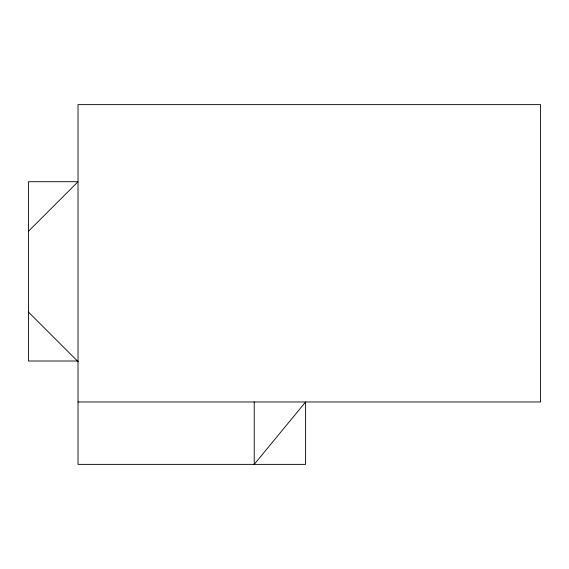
<?xml version="1.0" encoding="UTF-8"?>
<svg xmlns="http://www.w3.org/2000/svg" width="569" height="569" viewBox="0 0 569 569"><rect width="100%" height="100%" fill="white"/><g stroke="black" fill="none" stroke-linecap="round" stroke-linejoin="round"><path stroke-width="0.85" d="M28.45 231.27L28.45 181.717L78.017 181.717L28.45 231.27L28.45 361.009L78.017 361.009M78.017 401.97L540.55 401.97L540.55 104.625L78.017 104.625L78.017 464.375L305.61 464.375L305.61 401.97L254.222 464.375L254.222 401.97M28.45 312.032L78.01 361.585"/></g></svg>
